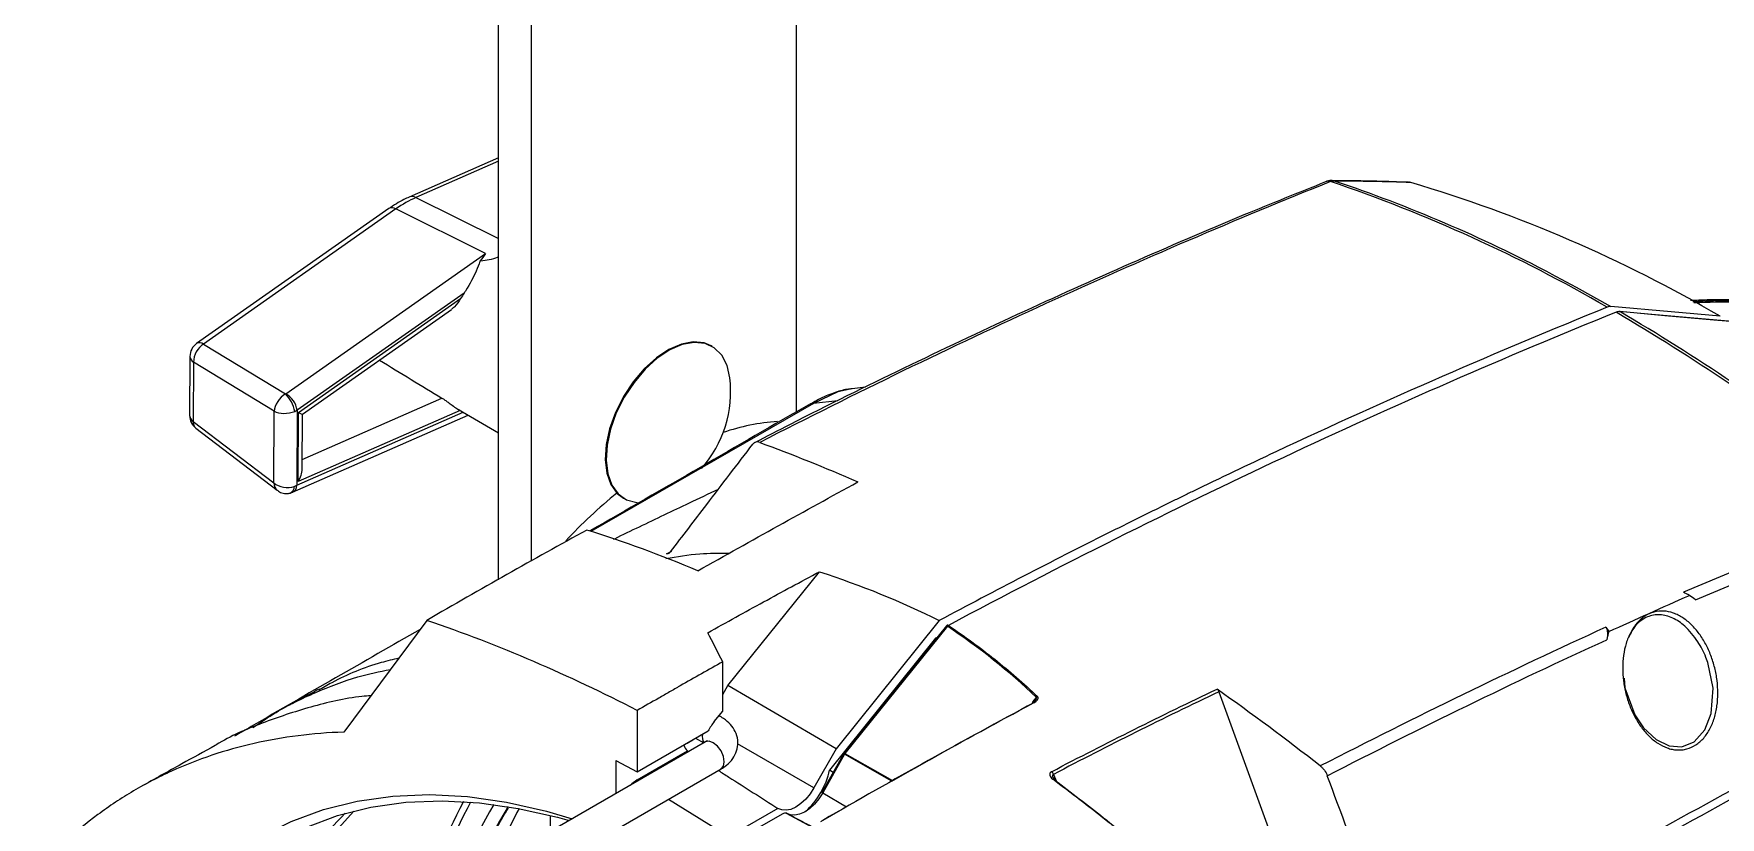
# Model space of a CAD drawing. Extents: x 9.3 to 87.2, y 1.1 to 68.8.
# Drawn here: x 55.47 to 62.23, y 54.8 to 57.94 of the extents above; entities that cross this region are included whole.
import ezdxf

# ---------------------------------------------------------------- set-up
doc = ezdxf.new("R2010")
doc.units = 0
doc.header["$MEASUREMENT"] = 0
doc.layers.add('OBJECT', color=7, linetype='CONTINUOUS')

msp = doc.modelspace()

# ---------------------------------------------------------------- linework, layer by layer
at = {"layer": 'OBJECT'}
for p, q in [((58.5255, 56.4284), (58.5255, 60.4231)), ((57.3326, 55.7548), (57.3326, 59.8871)), ((57.4648, 55.8295), (57.4648, 59.8108)), ((57.3326, 57.4462), (56.9738, 57.2885)), ((57.3326, 57.4323), (57.0011, 57.2867)), ((57.0011, 57.2867), (57.3326, 57.1224)), ((56.8931, 57.2426), (56.1229, 56.7014)), ((56.9212, 57.2411), (56.151, 56.7)), ((57.2806, 57.063), (56.9212, 57.2411)), ((56.48, 56.5005), (57.2806, 57.063)), ((57.1947, 56.9043), (56.5258, 56.4344)), ((56.5306, 56.4254), (57.1805, 56.882)), ((56.5465, 56.4192), (57.1436, 56.8386)), ((56.151, 56.7), (56.4788, 56.4998)), ((58.1879, 56.6903), (58.1844, 56.6923)), ((56.0963, 56.6506), (56.0952, 56.413)), ((56.1109, 56.6274), (56.1098, 56.3898)), ((56.4337, 56.4304), (56.1109, 56.6274)), ((56.5457, 56.2377), (57.1052, 56.4835)), ((58.8024, 56.5272), (58.7482, 56.5206)), ((56.4323, 56.1433), (56.4337, 56.4304)), ((56.5076, 56.1061), (57.2106, 56.415)), ((56.5258, 56.4344), (56.5244, 56.134)), ((56.5244, 56.134), (57.1904, 56.4267)), ((57.1783, 56.4337), (56.5293, 56.1486)), ((56.5293, 56.1486), (56.5306, 56.4254)), ((56.5455, 56.1991), (56.5466, 56.4192)), ((57.1726, 56.437), (57.3326, 56.3446)), ((58.5936, 56.4611), (57.7021, 55.9488)), ((58.6909, 56.472), (58.5936, 56.4611)), ((56.1098, 56.3898), (56.4323, 56.1433)), ((56.1197, 56.363), (56.4456, 56.114)), ((57.8324, 56.0826), (57.836, 56.0806)), ((58.0049, 55.8588), (58.0258, 55.8697)), ((62.4386, 55.8568), (62.0785, 55.7052)), ((62.1261, 55.6751), (62.4404, 55.8074)), ((58.2506, 55.3314), (58.6173, 55.7875)), ((57.0455, 55.5928), (56.7124, 55.145)), ((59.0971, 55.592), (58.6841, 55.0781)), ((59.126, 55.5704), (58.7159, 55.0602)), ((59.13, 55.5693), (58.7199, 55.0591)), ((59.0826, 55.5209), (58.6583, 54.9931)), ((59.0563, 55.4881), (59.0588, 55.4867)), ((59.089, 55.5243), (59.0826, 55.5209)), ((58.2303, 55.2296), (58.2303, 55.4266)), ((58.2303, 55.2954), (58.2506, 55.3314)), ((58.6841, 55.0781), (58.2506, 55.3314)), ((59.472, 55.2659), (59.4867, 55.2843)), ((60.2179, 55.3067), (60.4156, 54.7627)), ((57.8877, 55.2315), (57.8877, 54.9857)), ((58.1963, 55.1873), (58.2303, 55.2296)), ((58.2237, 55.2058), (58.2135, 55.2087)), ((58.2237, 55.2058), (58.2151, 55.2107)), ((57.8877, 54.9857), (58.1722, 55.1499)), ((58.1612, 55.1057), (57.447, 54.6935)), ((57.8877, 54.9536), (58.0893, 55.07)), ((58.0893, 55.07), (58.0941, 55.067)), ((58.1213, 55.1205), (58.154, 55.1016)), ((58.5958, 54.9216), (58.2899, 55.0979)), ((58.6841, 55.0781), (58.5958, 54.9216)), ((58.7149, 55.0588), (58.6273, 54.9035)), ((58.7183, 55.0568), (58.6307, 54.9014)), ((58.9076, 54.9489), (58.7183, 55.0568)), ((58.7199, 55.0591), (58.9104, 54.9505)), ((57.5095, 54.5852), (58.2237, 54.9975)), ((57.8028, 55.0312), (57.8877, 54.9857)), ((57.8028, 55.0312), (57.8028, 54.8989)), ((58.6585, 54.9933), (58.6731, 54.9847)), ((57.8877, 54.9536), (57.8925, 54.9506)), ((59.585, 54.9313), (59.5519, 54.9569)), ((59.5551, 54.9757), (59.5668, 54.9474)), ((58.0133, 54.876), (58.2695, 54.7178)), ((58.6307, 54.9014), (58.7264, 54.8461)), ((57.5399, 54.7471), (57.5399, 54.8111)), ((58.4512, 54.8396), (58.319, 54.7633)), ((58.4704, 54.818), (58.3473, 54.747)), ((58.6231, 54.7875), (58.7206, 54.8428))]:
    msp.add_line(p, q, dxfattribs=at)
at = {"layer": 'OBJECT', "flags": 128}
for points in [[(61.5488, 56.9812), (61.6484, 56.928), (61.7878, 56.8501)], [(62.2258, 56.8109), (62.0287, 56.8285), (61.7878, 56.8501)], [(62.2585, 56.7913), (61.9519, 56.8187), (61.8205, 56.8305)], [(61.8205, 56.8305), (61.8217, 56.8303), (61.8232, 56.8296)], [(62.2612, 56.7905), (62.2489, 56.7916), (62.1999, 56.7959), (62.004, 56.8135), (61.8232, 56.8296)], [(58.1844, 56.6923), (58.1557, 56.7042), (58.1123, 56.7086), (58.0647, 56.6999), (58.0147, 56.6784), (57.9645, 56.645), (57.9161, 56.6011), (57.8715, 56.5484), (57.8324, 56.4891)], [(58.2588, 56.5646), (58.2475, 56.6144), (58.2265, 56.6551), (58.1966, 56.6847), (58.1593, 56.7022), (58.1159, 56.7066), (58.0682, 56.6979), (58.0183, 56.6764), (57.968, 56.643), (57.9196, 56.5991), (57.875, 56.5464), (57.836, 56.4871)], [(57.8324, 56.4891), (57.8006, 56.4257), (57.7773, 56.3607), (57.7634, 56.2968), (57.7596, 56.2366), (57.766, 56.1825), (57.7823, 56.1369), (57.8078, 56.1015), (57.8324, 56.0826)], [(57.836, 56.4871), (57.8041, 56.4236), (57.7808, 56.3586), (57.767, 56.2947), (57.7631, 56.2345), (57.7695, 56.1805), (57.7858, 56.1349), (57.8113, 56.0995), (57.8451, 56.0758), (57.8857, 56.0649), (57.9003, 56.0641)], [(58.7412, 56.5197), (58.6919, 56.5083), (58.5936, 56.4611), (58.5936, 56.4611), (58.5936, 56.4611)], [(59.126, 55.5704), (59.1262, 55.5705), (59.1268, 55.5706), (59.1277, 55.5703), (59.1287, 55.5699), (59.13, 55.5693)], [(61.8405, 55.3611), (61.8437, 55.3222), (61.8837, 55.2143), (61.9184, 55.1627), (61.9695, 55.1149), (62.0213, 55.0902), (62.0721, 55.0867), (62.1212, 55.1064), (62.1641, 55.154), (62.1897, 55.2198), (62.1967, 55.3213), (62.1759, 55.4234), (62.1681, 55.4445), (62.1681, 55.4445)], [(58.0877, 55.1011), (58.1099, 55.1136), (58.1119, 55.1151)], [(58.2237, 54.9975), (58.2237, 54.9975), (58.2333, 55.0085), (58.2366, 55.0261), (58.2333, 55.0476), (58.2237, 55.0697), (58.2093, 55.089), (58.1924, 55.1027), (58.1755, 55.1085), (58.1612, 55.1057)], [(58.7159, 55.0602), (58.7161, 55.0603), (58.7167, 55.0604), (58.7176, 55.0602), (58.7186, 55.0597), (58.7199, 55.0591)], [(58.5958, 54.9216), (58.5804, 54.8977), (58.5626, 54.8763), (58.5433, 54.8584), (58.5232, 54.8446), (58.5032, 54.8356), (58.484, 54.8317), (58.4664, 54.833), (58.4512, 54.8396)], [(56.3797, 54.7257), (56.5016, 54.7872), (56.6307, 54.835), (56.7665, 54.869), (56.9083, 54.8889), (57.0557, 54.8948), (57.2078, 54.8866), (57.3641, 54.8643), (57.524, 54.828), (57.6275, 54.7976)], [(56.44, 54.7028), (56.5603, 54.7634), (56.6876, 54.8106), (56.8215, 54.8441), (56.9614, 54.8638), (57.1067, 54.8696), (57.2567, 54.8615), (57.4109, 54.8395), (57.5685, 54.8037), (57.6153, 54.7906)], [(58.6307, 54.9014), (58.6153, 54.8775), (58.5976, 54.8562), (58.5783, 54.8383), (58.5583, 54.8246), (58.5383, 54.8156), (58.5191, 54.8117), (58.5016, 54.8131), (58.4906, 54.8172)], [(56.7529, 54.8288), (56.6675, 54.734), (56.5865, 54.6241), (56.5142, 54.5036), (56.4508, 54.373), (56.3967, 54.2328), (56.3519, 54.0836), (56.3168, 53.926), (56.3128, 53.9037)], [(57.4148, 54.8387), (57.4056, 54.8223), (57.3434, 54.6965)]]:
    msp.add_lwpolyline(points, dxfattribs=at)
at = {"layer": 'OBJECT'}
for centre, radius, start, end in [((60.6554, 57.3228), 0.0295, 71.41815, 111.70081), ((60.6672, 57.2947), 0.06, 89.59327, 111.81079), ((60.677, 57.3198), 0.0332, 83.3996, 111.53488), ((60.6673, 57.3042), 0.0505, 74.4965, 89.5873), ((58.7912, 51.74), 5.9224, 62.24914, 71.39427), ((56.9855, 57.259), 0.0318, 60.5813, 111.60488), ((58.7206, 51.5983), 6.0721, 59.82298, 71.32627), ((59.3975, 51.9712), 5.6055, 59.69846, 73.53639), ((56.906, 57.2198), 0.0261, 54.38083, 119.53497), ((57.7326, 56.5468), 0.6458, 146.39048, 148.7359), ((57.6637, 49.7556), 8.1965, 52.14169, 59.6253), ((57.7371, 49.8456), 8.0916, 52.1294, 59.66945), ((56.1588, 56.6503), 0.0625, 125.08885, 179.73184), ((56.1977, 56.6269), 0.0867, 122.56732, 179.65296), ((56.1357, 56.6777), 0.027, 55.5957, 118.32006), ((56.1252, 56.6526), 0.029, 183.96531, 240.45909), ((57.7968, 56.5097), 0.4653, 318.51805, 6.77852), ((56.394, 56.4103), 0.1233, 9.01762, 46.56375), ((56.4341, 56.4198), 0.0929, 9.0248, 60.36107), ((56.1577, 56.4127), 0.0625, 179.73184, 232.60889), ((56.1241, 56.415), 0.029, 183.96502, 240.45938), ((56.1399, 56.3857), 0.0303, 172.31735, 228.40399), ((58.5046, 55.5497), 0.8412, 93.74626, 108.89082), ((56.4855, 56.1289), 0.0289, 294.6976, 1.24783), ((56.4926, 56.1341), 0.0318, 298.18165, 359.81544), ((59.105, 54.5033), 2.0601, 129.06865, 136.88173), ((55.0464, 49.7712), 6.1553, 62.50905, 71.04728), ((59.1338, 55.5641), 0.01, 118.07697, 141.20543), ((59.1311, 55.5682), 0.00514, 54.70952, 113.32689), ((59.1396, 55.561), 0.0127, 115.83753, 139.20447), ((59.474, 55.2592), 0.00533, 126.48157, 183.58912), ((59.4732, 55.2588), 0.00527, 49.38613, 115.74861), ((59.4959, 55.2744), 0.0135, 110.00452, 132.93181), ((58.191, 55.1266), 0.0431, 166.6907, 214.24401), ((58.3657, 55.0516), 0.217, 141.29099, 153.07352), ((58.1243, 55.1098), 0.053, 198.28516, 228.66099), ((58.7423, 55.1005), 0.0499, 236.67085, 241.20611), ((58.7237, 55.0539), 0.01, 141.20543, 150.57742), ((58.7324, 55.0489), 0.0161, 141.02953, 150.8627), ((58.3449, 55.0636), 0.3213, 312.46855, 347.32005), ((59.5329, 54.9681), 0.0235, 18.98651, 51.50048), ((59.5559, 54.9514), 0.00682, 60.00738, 126.30694), ((59.5552, 54.953), 0.00599, 349.16397, 45.83915), ((58.8075, 53.9898), 1.8383, 151.51112, 166.76358), ((58.8211, 53.9895), 1.8241, 151.33082, 166.714), ((58.8069, 53.9558), 1.7428, 148.94415, 166.6875), ((58.6548, 54.9452), 0.0499, 236.67382, 241.20301), ((57.681, 53.841), 1.3726, 134.51552, 149.49218), ((58.8376, 53.9551), 1.7169, 148.7204, 166.57367)]:
    msp.add_arc(centre, radius, start, end, dxfattribs=at)
for centre, major_axis, ratio, start_param, end_param in [((56.9623, 56.8546), (0.2462, 0.4358), 0.582364, 0.660369, 0.886707), ((54.8358, 58.219), (3.7674, -2.5058), 0.053547, 5.313257, 5.394011), ((56.4816, 56.4533), (0.038, 0.0499), 0.586826, 0.971724, 2.423663), ((56.4747, 56.5032), (0.00747, 0.0012), 0.589291, 5.197479, 5.403602), ((56.4816, 56.4533), (0.0625, 0.0053), 0.491463, 3.798765, 5.250705), ((56.4816, 56.4595), (0.0625, 0.0009), 0.577069, 5.283286, 5.489409), ((56.4917, 56.4479), (0.0549, -0.0287), 0.044252, 5.523339, 6.260328), ((56.4802, 56.1662), (0.0623, -0.0076), 0.648797, 3.918094, 5.370034), ((56.4802, 56.1662), (0.0319, 0.0541), 0.662604, 2.348912, 3.058602), ((56.4904, 56.171), (0.0404, 0.0616), 0.609063, 4.747248, 5.529952), ((56.4802, 56.16), (0.0625, -0.0015), 0.570951, 5.305199, 5.511323), ((57.8877, 54.8556), (0.06, 0.104), 0.577381, 0.784707, 1.129658), ((59.4212, 54.3988), (2.5629, -1.3748), 0.026152, 4.352477, 4.409763)]:
    msp.add_ellipse(centre, major_axis=major_axis, ratio=ratio, start_param=start_param, end_param=end_param, dxfattribs=at)
for points, knots in [([(60.977, 57.348), (60.8924, 57.3508), (60.7896, 57.3542), (60.686, 57.3543), (60.6676, 57.3543)], [0, 0, 0, 0, 0.822045, 1, 1, 1, 1]), ([(56.9738, 57.2885), (56.967, 57.2854), (56.9397, 57.273), (56.9131, 57.2556), (56.8931, 57.2426)], [0, 0, 0, 0, 0.251384, 1, 1, 1, 1]), ([(60.6448, 57.3494), (60.536, 57.3057), (60.2762, 57.2014), (59.8645, 57.0241), (59.4103, 56.8198), (58.9554, 56.6041), (58.6046, 56.4322), (58.4054, 56.3287), (58.3581, 56.3041)], [0, 0, 0, 0, 0.143602, 0.34267, 0.541433, 0.73982, 0.938185, 1, 1, 1, 1]), ([(60.6648, 57.3507), (60.2859, 57.1991), (59.906, 57.036), (59.1436, 56.6874), (58.7613, 56.502), (58.3785, 56.3055)], [0, 0, 0, 0, 0.5, 0.5, 1, 1, 1, 1]), ([(60.9862, 57.3469), (60.9846, 57.3473), (60.9815, 57.3482), (60.9785, 57.3478), (60.977, 57.3476)], [0, 0, 0, 0, 0.496129, 1, 1, 1, 1]), ([(57.2579, 57.0313), (57.2532, 57.0185), (57.2398, 56.9822), (57.2159, 56.9371), (57.1969, 56.9077), (57.1947, 56.9043)], [0, 0, 0, 0, 0.324578, 0.922742, 1, 1, 1, 1]), ([(57.2806, 57.063), (57.2805, 57.0628), (57.2728, 57.0529), (57.2653, 57.042), (57.2579, 57.0313)], [0, 0, 0, 0, 0.017276, 1, 1, 1, 1]), ([(57.3326, 57.0478), (57.3309, 57.0472), (57.3091, 57.0393), (57.2823, 57.0347), (57.259, 57.0315), (57.2579, 57.0313)], [0, 0, 0, 0, 0.073646, 0.954109, 1, 1, 1, 1]), ([(57.1805, 56.882), (57.1729, 56.87), (57.1621, 56.8532), (57.1475, 56.8422), (57.1433, 56.839)], [0, 0, 0, 0, 0.709574, 1, 1, 1, 1]), ([(62.4957, 56.868), (62.4589, 56.8702), (62.3532, 56.8765), (62.2229, 56.8788), (62.1285, 56.8747), (62.106, 56.8737)], [0, 0, 0, 0, 0.288252, 0.829907, 1, 1, 1, 1]), ([(61.7729, 56.8475), (61.3333, 56.6698), (60.8909, 56.4767), (60.3341, 56.2156), (60.2226, 56.1624), (60.0969, 56.1015), (60.0829, 56.0947), (60.0549, 56.0811), (60.0408, 56.0742), (59.9984, 56.0535), (59.9138, 56.0119), (59.8292, 55.9699), (59.5473, 55.8286), (59.3221, 55.712), (59.0971, 55.592)], [0, 0, 0, 0, 0.5, 0.5, 0.625, 0.625, 0.640625, 0.640625, 0.65625, 0.65625, 0.6875, 0.75, 0.75, 1, 1, 1, 1]), ([(61.8083, 56.827), (61.3652, 56.648), (60.9204, 56.4536), (60.0285, 56.0352), (59.5817, 55.8112), (59.1341, 55.5724)], [0, 0, 0, 0, 0.5, 0.5, 1, 1, 1, 1]), ([(62.5125, 56.8643), (62.4919, 56.8654), (62.3885, 56.8712), (62.2569, 56.8753), (62.1433, 56.87), (62.1155, 56.8687)], [0, 0, 0, 0, 0.158757, 0.794131, 1, 1, 1, 1]), ([(62.1205, 56.8661), (62.1782, 56.8678), (62.3124, 56.8716), (62.443, 56.8651), (62.5174, 56.8614)], [0, 0, 0, 0, 0.43005, 1, 1, 1, 1]), ([(57.1052, 56.4835), (57.1093, 56.481), (57.1173, 56.4759), (57.1317, 56.4655), (57.1485, 56.453), (57.1627, 56.4428), (57.1704, 56.4385), (57.1727, 56.4371)], [0, 0, 0, 0, 0.164199, 0.327736, 0.55045, 0.861677, 1, 1, 1, 1]), ([(58.7407, 56.5192), (58.7367, 56.5189), (58.715, 56.5173), (58.6727, 56.5037), (58.6238, 56.4838), (58.5936, 56.4662), (58.5831, 56.4602)], [0, 0, 0, 0, 0.0786277, 0.4231974, 0.8009432, 1, 1, 1, 1]), ([(58.7482, 56.5206), (58.7471, 56.5207), (58.745, 56.5208), (58.7425, 56.5201), (58.7412, 56.5197)], [0, 0, 0, 0, 0.463408, 1, 1, 1, 1]), ([(58.5816, 56.4608), (58.287, 56.2905), (57.9921, 56.12), (57.6979, 55.9507), (57.6976, 55.9505)], [0, 0, 0, 0, 0.99893, 1, 1, 1, 1]), ([(58.5821, 56.4599), (58.5836, 56.4608), (58.5868, 56.4627), (58.5913, 56.4616), (58.5936, 56.4611)], [0, 0, 0, 0, 0.46927, 1, 1, 1, 1]), ([(58.0215, 55.8676), (58.0698, 55.9307), (58.118, 55.9938), (58.1661, 56.0569), (58.2276, 56.1376), (58.2891, 56.2182), (58.3506, 56.2988)], [0.00042223, 0.00042223, 0.00042223, 0.00042223, 0.00998302, 0.00998302, 0.00998302, 0.02220394, 0.02220394, 0.02220394, 0.02220394]), ([(58.3785, 56.3055), (58.3757, 56.3066), (58.373, 56.3072), (58.3677, 56.3077), (58.3651, 56.3075), (58.3579, 56.3057), (58.3538, 56.303), (58.3506, 56.2988)], [0, 0, 0, 0, 0.25, 0.25, 0.5, 0.5, 1, 1, 1, 1]), ([(56.4458, 56.1148), (56.4473, 56.1133), (56.4539, 56.107), (56.4698, 56.1016), (56.4862, 56.1003), (56.4953, 56.1023), (56.4976, 56.1027)], [0, 0, 0, 0, 0.1130908, 0.4945273, 0.8755296, 1, 1, 1, 1]), ([(56.4976, 56.1027), (56.4984, 56.1029), (56.5018, 56.1038), (56.5051, 56.1051), (56.5076, 56.1061)], [0, 0, 0, 0, 0.233735, 1, 1, 1, 1]), ([(58.2119, 56.1169), (58.173, 56.0987), (58.1007, 56.0648), (57.9953, 56.0146), (57.8956, 55.9668), (57.8275, 55.934), (57.7928, 55.917), (57.791, 55.9162)], [0, 0, 0, 0, 0.2769777, 0.5155316, 0.7513409, 0.9876975, 1, 1, 1, 1]), ([(58.0215, 55.8676), (58.0195, 55.8649), (58.017, 55.8628), (58.0114, 55.8598), (58.0083, 55.859), (58.0049, 55.8588)], [0, 0, 0, 0, 0.5, 0.5, 1, 1, 1, 1]), ([(58.2539, 55.86), (58.215, 55.8604), (58.1281, 55.8614), (58.0472, 55.8468), (58.0025, 55.8387)], [0, 0, 0, 0, 0.447263, 1, 1, 1, 1]), ([(62.1882, 55.4517), (62.1943, 55.4358), (62.1994, 55.4193), (62.2076, 55.3862), (62.2108, 55.3693), (62.215, 55.3353), (62.2161, 55.3179), (62.216, 55.2838), (62.2149, 55.267), (62.2115, 55.2423), (62.2101, 55.2342), (62.2066, 55.218), (62.2045, 55.21), (62.1974, 55.1867), (62.1915, 55.1721), (62.1808, 55.1517), (62.1768, 55.1451), (62.1685, 55.1327), (62.164, 55.1268), (62.1546, 55.116), (62.1497, 55.111), (62.1392, 55.1017), (62.1337, 55.0975), (62.1164, 55.0863), (62.1044, 55.0809), (62.0854, 55.0758), (62.0788, 55.0746), (62.0657, 55.0733), (62.0592, 55.0732), (62.046, 55.0739), (62.0394, 55.0748), (62.0262, 55.0775), (62.0196, 55.0794), (62.0002, 55.0864), (61.9876, 55.0927), (61.9632, 55.1087), (61.9516, 55.1182), (61.9297, 55.1395), (61.9194, 55.1515), (61.9004, 55.1773), (61.8917, 55.1911), (61.8759, 55.2204), (61.869, 55.2356), (61.8569, 55.267), (61.8519, 55.2831), (61.8435, 55.3164), (61.8403, 55.3335), (61.8361, 55.3676), (61.835, 55.3847), (61.835, 55.4188), (61.8362, 55.436), (61.8408, 55.4691), (61.8443, 55.4852), (61.8513, 55.5083), (61.854, 55.5158), (61.86, 55.5306), (61.8633, 55.5378), (61.8741, 55.5583), (61.8824, 55.5707), (61.8967, 55.5872), (61.9018, 55.5924), (61.9123, 55.6017), (61.9177, 55.6058), (61.9291, 55.6133), (61.935, 55.6165), (61.9472, 55.622), (61.9535, 55.6243), (61.9725, 55.6294), (61.9855, 55.6307), (62.0121, 55.6293), (62.0252, 55.6265), (62.0446, 55.6196), (62.0511, 55.6168), (62.0637, 55.6104), (62.0699, 55.6068), (62.082, 55.5989), (62.0879, 55.5945), (62.0995, 55.5851), (62.1052, 55.58), (62.1216, 55.5639), (62.1318, 55.552), (62.1507, 55.5263), (62.1595, 55.5123), (62.1751, 55.483), (62.1821, 55.4677), (62.1882, 55.4517)], [0, 0, 0, 0, 0.03125, 0.03125, 0.0625, 0.0625, 0.09375, 0.09375, 0.125, 0.125, 0.140625, 0.140625, 0.15625, 0.15625, 0.1875, 0.1875, 0.203125, 0.203125, 0.21875, 0.21875, 0.234375, 0.234375, 0.25, 0.25, 0.28125, 0.28125, 0.296875, 0.296875, 0.3125, 0.3125, 0.328125, 0.328125, 0.34375, 0.34375, 0.375, 0.375, 0.40625, 0.40625, 0.4375, 0.4375, 0.46875, 0.46875, 0.5, 0.5, 0.53125, 0.53125, 0.5625, 0.5625, 0.59375, 0.59375, 0.625, 0.625, 0.65625, 0.65625, 0.671875, 0.671875, 0.6875, 0.6875, 0.71875, 0.71875, 0.734375, 0.734375, 0.75, 0.75, 0.765625, 0.765625, 0.78125, 0.78125, 0.8125, 0.8125, 0.84375, 0.84375, 0.859375, 0.859375, 0.875, 0.875, 0.890625, 0.890625, 0.90625, 0.90625, 0.9375, 0.9375, 0.96875, 0.96875, 1, 1, 1, 1]), ([(62.1359, 55.5073), (62.1193, 55.5297), (62.0899, 55.5692), (62.0359, 55.6045), (61.9838, 55.6187), (61.9315, 55.6098), (61.8861, 55.5783), (61.8673, 55.5423), (61.8585, 55.5253)], [0, 0, 0, 0, 0.207822, 0.36682, 0.52398, 0.680392, 0.849443, 1, 1, 1, 1]), ([(57.018, 55.5559), (56.7927, 55.4272), (56.5449, 55.2857), (56.2967, 55.1412), (56.2743, 55.1282)], [0, 0, 0, 0, 0.909736, 1, 1, 1, 1]), ([(59.1341, 55.5724), (59.1982, 55.5296), (59.26, 55.4844), (59.3792, 55.3892), (59.4364, 55.3392), (59.4913, 55.2871)], [0, 0, 0, 0, 0.5, 0.5, 1, 1, 1, 1]), ([(61.7675, 55.5654), (61.7697, 55.5622), (61.7712, 55.5586), (61.7732, 55.5508), (61.7738, 55.5466), (61.7743, 55.5338), (61.7732, 55.5246), (61.7711, 55.5154)], [0, 0, 0, 0, 0.25, 0.25, 0.5, 0.5, 1, 1, 1, 1]), ([(62.1681, 55.4445), (62.1636, 55.4557), (62.1587, 55.4665), (62.148, 55.4874), (62.1422, 55.4975), (62.1359, 55.5073)], [0, 0, 0, 0, 0.5, 0.5, 1, 1, 1, 1]), ([(56.3479, 55.1629), (56.3788, 55.1839), (56.4586, 55.2384), (56.5994, 55.3058), (56.7513, 55.3655), (56.8554, 55.3872), (56.8994, 55.3964)], [0, 0, 0, 0, 0.187474, 0.484716, 0.781958, 1, 1, 1, 1]), ([(56.9329, 55.4414), (56.9094, 55.4357), (56.8148, 55.4129), (56.7076, 55.3686), (56.6292, 55.323), (56.6117, 55.3127)], [0, 0, 0, 0, 0.204343, 0.822059, 1, 1, 1, 1]), ([(58.2303, 55.4266), (58.1736, 55.3948), (58.1169, 55.3627), (58.0567, 55.3284), (58.053, 55.3263), (58.0458, 55.3223), (58.035, 55.3161), (58.0099, 55.3017), (57.9595, 55.2729), (57.9164, 55.2481), (57.8877, 55.2315)], [0, 0, 0, 0, 0.5, 0.5, 0.53125, 0.53125, 0.5625, 0.625, 0.75, 1, 1, 1, 1]), ([(56.821, 55.2909), (56.8091, 55.2899), (56.7258, 55.2828), (56.5792, 55.2482), (56.3846, 55.1831), (56.2578, 55.1293), (56.1991, 55.0924), (56.1979, 55.0916)], [0, 0, 0, 0, 0.052287, 0.365917, 0.679546, 0.993175, 1, 1, 1, 1]), ([(56.6103, 55.3153), (56.5895, 55.3042), (56.5462, 55.2811), (56.503, 55.2579), (56.4805, 55.2458)], [0, 0, 0, 0, 0.478983, 1, 1, 1, 1]), ([(58.9076, 54.9489), (58.9578, 54.9775), (59.1449, 55.0842), (59.3319, 55.1851), (59.4687, 55.2589)], [0, 0, 0, 0, 0.268534, 1, 1, 1, 1]), ([(59.4812, 55.2715), (59.481, 55.2712), (59.4798, 55.2695), (59.4764, 55.2664), (59.4721, 55.2645), (59.4706, 55.2638)], [0, 0, 0, 0, 0.119872, 0.693142, 1, 1, 1, 1]), ([(59.4766, 55.2628), (59.4822, 55.2658), (59.4869, 55.2693), (59.4918, 55.2755), (59.493, 55.2777), (59.4939, 55.2824), (59.4936, 55.285), (59.4913, 55.2871)], [0, 0, 0, 0, 0.5, 0.5, 0.75, 0.75, 1, 1, 1, 1]), ([(59.4811, 55.2715), (59.4816, 55.2721), (59.4839, 55.2745), (59.486, 55.2782), (59.4872, 55.2815), (59.4872, 55.2833), (59.4869, 55.2839), (59.4867, 55.2843)], [0, 0, 0, 0, 0.152748, 0.61949, 0.857511, 0.894934, 1, 1, 1, 1]), ([(58.2237, 54.9975), (58.2309, 55.0021), (58.249, 55.0136), (58.2715, 55.0375), (58.2877, 55.0694), (58.2928, 55.1045), (58.2859, 55.1393), (58.2681, 55.1699), (58.2463, 55.1915), (58.2298, 55.2019), (58.2237, 55.2058)], [0, 0, 0, 0, 0.09663, 0.241279, 0.376625, 0.508873, 0.647843, 0.781137, 0.918098, 1, 1, 1, 1]), ([(56.7124, 55.145), (56.5881, 55.1408), (56.4683, 55.1257), (56.2953, 55.0865), (56.2389, 55.0707), (56.1289, 55.0337), (56.0752, 55.0125), (55.9966, 54.9767), (55.9708, 54.9641), (55.92, 54.9376), (55.8949, 54.9237), (55.8211, 54.8801), (55.7735, 54.8486), (55.6354, 54.7463), (55.5498, 54.668), (55.4706, 54.5795)], [0, 0, 0, 0, 0.25, 0.25, 0.375, 0.375, 0.5, 0.5, 0.5625, 0.5625, 0.625, 0.625, 0.75, 0.75, 1, 1, 1, 1]), ([(56.1978, 55.0918), (56.1527, 55.0669), (56.0507, 55.0107), (55.9544, 54.9568), (55.9007, 54.9267)], [0, 0, 0, 0, 0.442876, 1, 1, 1, 1]), ([(58.168, 55.1105), (58.1681, 55.1107), (58.1686, 55.1118), (58.1664, 55.1089), (58.1624, 55.1065), (58.1612, 55.1057)], [0, 0, 0, 0, 0.1107026, 0.736198, 1, 1, 1, 1]), ([(58.2129, 54.9913), (58.2267, 54.9825), (58.3061, 54.9319), (58.3855, 54.8814), (58.4512, 54.8396)], [0, 0, 0, 0, 0.173692, 1, 1, 1, 1]), ([(60.6238, 55.0094), (60.6268, 55.0071), (60.6296, 55.0045), (60.6351, 54.9987), (60.6377, 54.9955), (60.6449, 54.9855), (60.6489, 54.9781), (60.6517, 54.9703)], [0, 0, 0, 0, 0.25, 0.25, 0.5, 0.5, 1, 1, 1, 1]), ([(62.4787, 55.0255), (62.4202, 54.9936), (62.0056, 54.7684), (61.4941, 54.4842), (61.0372, 54.2308), (60.9452, 54.1798)], [0, 0, 0, 0, 0.116122, 0.822031, 1, 1, 1, 1]), ([(60.9612, 54.1522), (61.0532, 54.2033), (61.5099, 54.4568), (62.0161, 54.7387), (62.4252, 54.962), (62.4787, 54.9912)], [0, 0, 0, 0, 0.179734, 0.892612, 1, 1, 1, 1]), ([(59.5475, 54.9864), (59.5444, 54.9848), (59.5422, 54.9826), (59.5398, 54.9776), (59.5397, 54.9748), (59.541, 54.9693), (59.5424, 54.9666), (59.5464, 54.9615), (59.5489, 54.9591), (59.5519, 54.9569)], [0, 0, 0, 0, 0.25, 0.25, 0.5, 0.5, 0.75, 0.75, 1, 1, 1, 1]), ([(59.5537, 54.9635), (59.5532, 54.9646), (59.552, 54.9672), (59.5517, 54.9708), (59.5525, 54.9734), (59.5536, 54.9749), (59.5546, 54.9754), (59.5551, 54.9757)], [0, 0, 0, 0, 0.228509, 0.566781, 0.75272, 0.868923, 1, 1, 1, 1]), ([(59.5595, 54.9574), (59.5584, 54.9582), (59.5556, 54.9601), (59.5538, 54.9627), (59.5536, 54.9632), (59.5536, 54.9634)], [0, 0, 0, 0, 0.322708, 0.799365, 1, 1, 1, 1]), ([(59.561, 54.9518), (59.6261, 54.9026), (59.7591, 54.802), (59.8895, 54.6927), (59.9562, 54.6368)], [0, 0, 0, 0, 0.4887518, 1, 1, 1, 1]), ([(59.9539, 54.6359), (59.8851, 54.6938), (59.7633, 54.7961), (59.6391, 54.8903), (59.585, 54.9313)], [0, 0, 0, 0, 0.565337, 1, 1, 1, 1]), ([(60.9452, 54.1798), (60.9023, 54.2955), (60.8595, 54.4112), (60.8165, 54.5269), (60.7616, 54.6747), (60.7067, 54.8225), (60.6517, 54.9703)], [0.00042223, 0.00042223, 0.00042223, 0.00042223, 0.00998302, 0.00998302, 0.00998302, 0.02220394, 0.02220394, 0.02220394, 0.02220394]), ([(57.1795, 54.3688), (57.1846, 54.3886), (57.2016, 54.4549), (57.2366, 54.5622), (57.2878, 54.6866), (57.333, 54.7794), (57.3636, 54.8276), (57.3718, 54.8404)], [0, 0, 0, 0, 0.1123216, 0.376068, 0.6399544, 0.9041104, 1, 1, 1, 1]), ([(58.4849, 54.8202), (58.4826, 54.8209), (58.4797, 54.8209), (58.4746, 54.82), (58.4723, 54.8191), (58.4704, 54.818)], [0, 0, 0, 0, 0.5, 0.5, 1, 1, 1, 1]), ([(58.4864, 54.8197), (58.4877, 54.819), (58.489, 54.8183), (58.4903, 54.8176), (58.5047, 54.8102), (58.5191, 54.8026), (58.5336, 54.7951), (58.5446, 54.7893), (58.5557, 54.7836), (58.5668, 54.7778), (58.5727, 54.7747), (58.5785, 54.7716), (58.5844, 54.7685), (58.5875, 54.7669), (58.5906, 54.7653), (58.5937, 54.7637), (58.5954, 54.7628), (58.597, 54.7619), (58.5986, 54.7611), (58.5995, 54.7606), (58.6003, 54.7602), (58.6012, 54.7597), (58.6016, 54.7595), (58.6021, 54.7592), (58.6025, 54.759), (58.6028, 54.7589), (58.603, 54.7588), (58.6032, 54.7586), (58.6033, 54.7586), (58.6035, 54.7585), (58.6036, 54.7584)], [0.000245311, 0.000245311, 0.000245311, 0.000245311, 0.000381889, 0.000381889, 0.000381889, 0.001909465, 0.001909465, 0.001909465, 0.003073594, 0.003073594, 0.003073594, 0.003685499, 0.003685499, 0.003685499, 0.004004678, 0.004004678, 0.004004678, 0.004169674, 0.004169674, 0.004169674, 0.004253994, 0.004253994, 0.004253994, 0.004296438, 0.004296438, 0.004296438, 0.004317388, 0.004317388, 0.004317388, 0.004329159, 0.004329159, 0.004329159, 0.004329159])]:
    msp.add_open_spline(points, degree=3, knots=knots, dxfattribs=at)
for points in [[(60.9862, 57.3469), (60.8848, 57.3503), (60.7829, 57.3523), (60.6808, 57.3528)], [(61.7878, 56.8501), (61.7832, 56.8505), (61.7782, 56.8496), (61.7729, 56.8475)], [(61.8232, 56.8296), (61.8186, 56.83), (61.8136, 56.8292), (61.8083, 56.827)], [(58.3785, 56.3055), (58.5076, 56.2584), (58.6386, 56.2057), (58.7711, 56.1473)], [(58.1308, 55.7916), (58.3463, 55.9129), (58.5598, 56.0315), (58.7711, 56.1473)], [(57.6865, 55.9546), (57.4726, 55.8375), (57.2589, 55.7169), (57.0455, 55.5928)], [(58.1308, 55.7916), (57.9827, 55.8536), (57.8347, 55.908), (57.6865, 55.9546)], [(58.1705, 55.5433), (58.245, 55.5848), (58.3939, 55.667), (58.5428, 55.7476), (58.6173, 55.7875)], [(58.6173, 55.7875), (58.7845, 55.7337), (58.9445, 55.6687), (59.0971, 55.592)], [(61.7797, 55.5477), (61.8872, 55.5969), (61.9946, 55.6452), (62.102, 55.6926)], [(62.102, 55.6926), (62.0942, 55.6969), (62.0864, 55.7011), (62.0785, 55.7052)], [(62.1261, 55.6751), (62.1183, 55.6814), (62.1102, 55.6873), (62.102, 55.6926)], [(58.2303, 55.4266), (58.2104, 55.4663), (58.1904, 55.5051), (58.1705, 55.5433)], [(59.4867, 55.2843), (59.3771, 55.3885), (59.258, 55.4838), (59.13, 55.5693)], [(61.7675, 55.5654), (61.3869, 55.3913), (61.0058, 55.2058), (60.6238, 55.0094)], [(61.7675, 55.5654), (61.7715, 55.5595), (61.7756, 55.5536), (61.7797, 55.5477)], [(61.7797, 55.5477), (61.7764, 55.5371), (61.7736, 55.5263), (61.7711, 55.5154)], [(60.6517, 54.9703), (61.0256, 55.1626), (61.3986, 55.3444), (61.7711, 55.5154)], [(59.4766, 55.2628), (59.1947, 55.1113), (58.9127, 54.9541), (58.6307, 54.7912)], [(59.5475, 54.9864), (59.7668, 55.1015), (59.9877, 55.2118), (60.2101, 55.3173)], [(60.2179, 55.3067), (59.9954, 55.2011), (59.7744, 55.0908), (59.5551, 54.9757)], [(60.2101, 55.3173), (60.2134, 55.3149), (60.2164, 55.3109), (60.2179, 55.3067)], [(60.6238, 55.0094), (60.4859, 55.1167), (60.3481, 55.2194), (60.2101, 55.3173)], [(58.4864, 54.8197), (58.486, 54.8199), (58.4855, 54.8201), (58.4849, 54.8202)]]:
    msp.add_open_spline(points, degree=3, dxfattribs=at)

doc.saveas('drawing.dxf')
